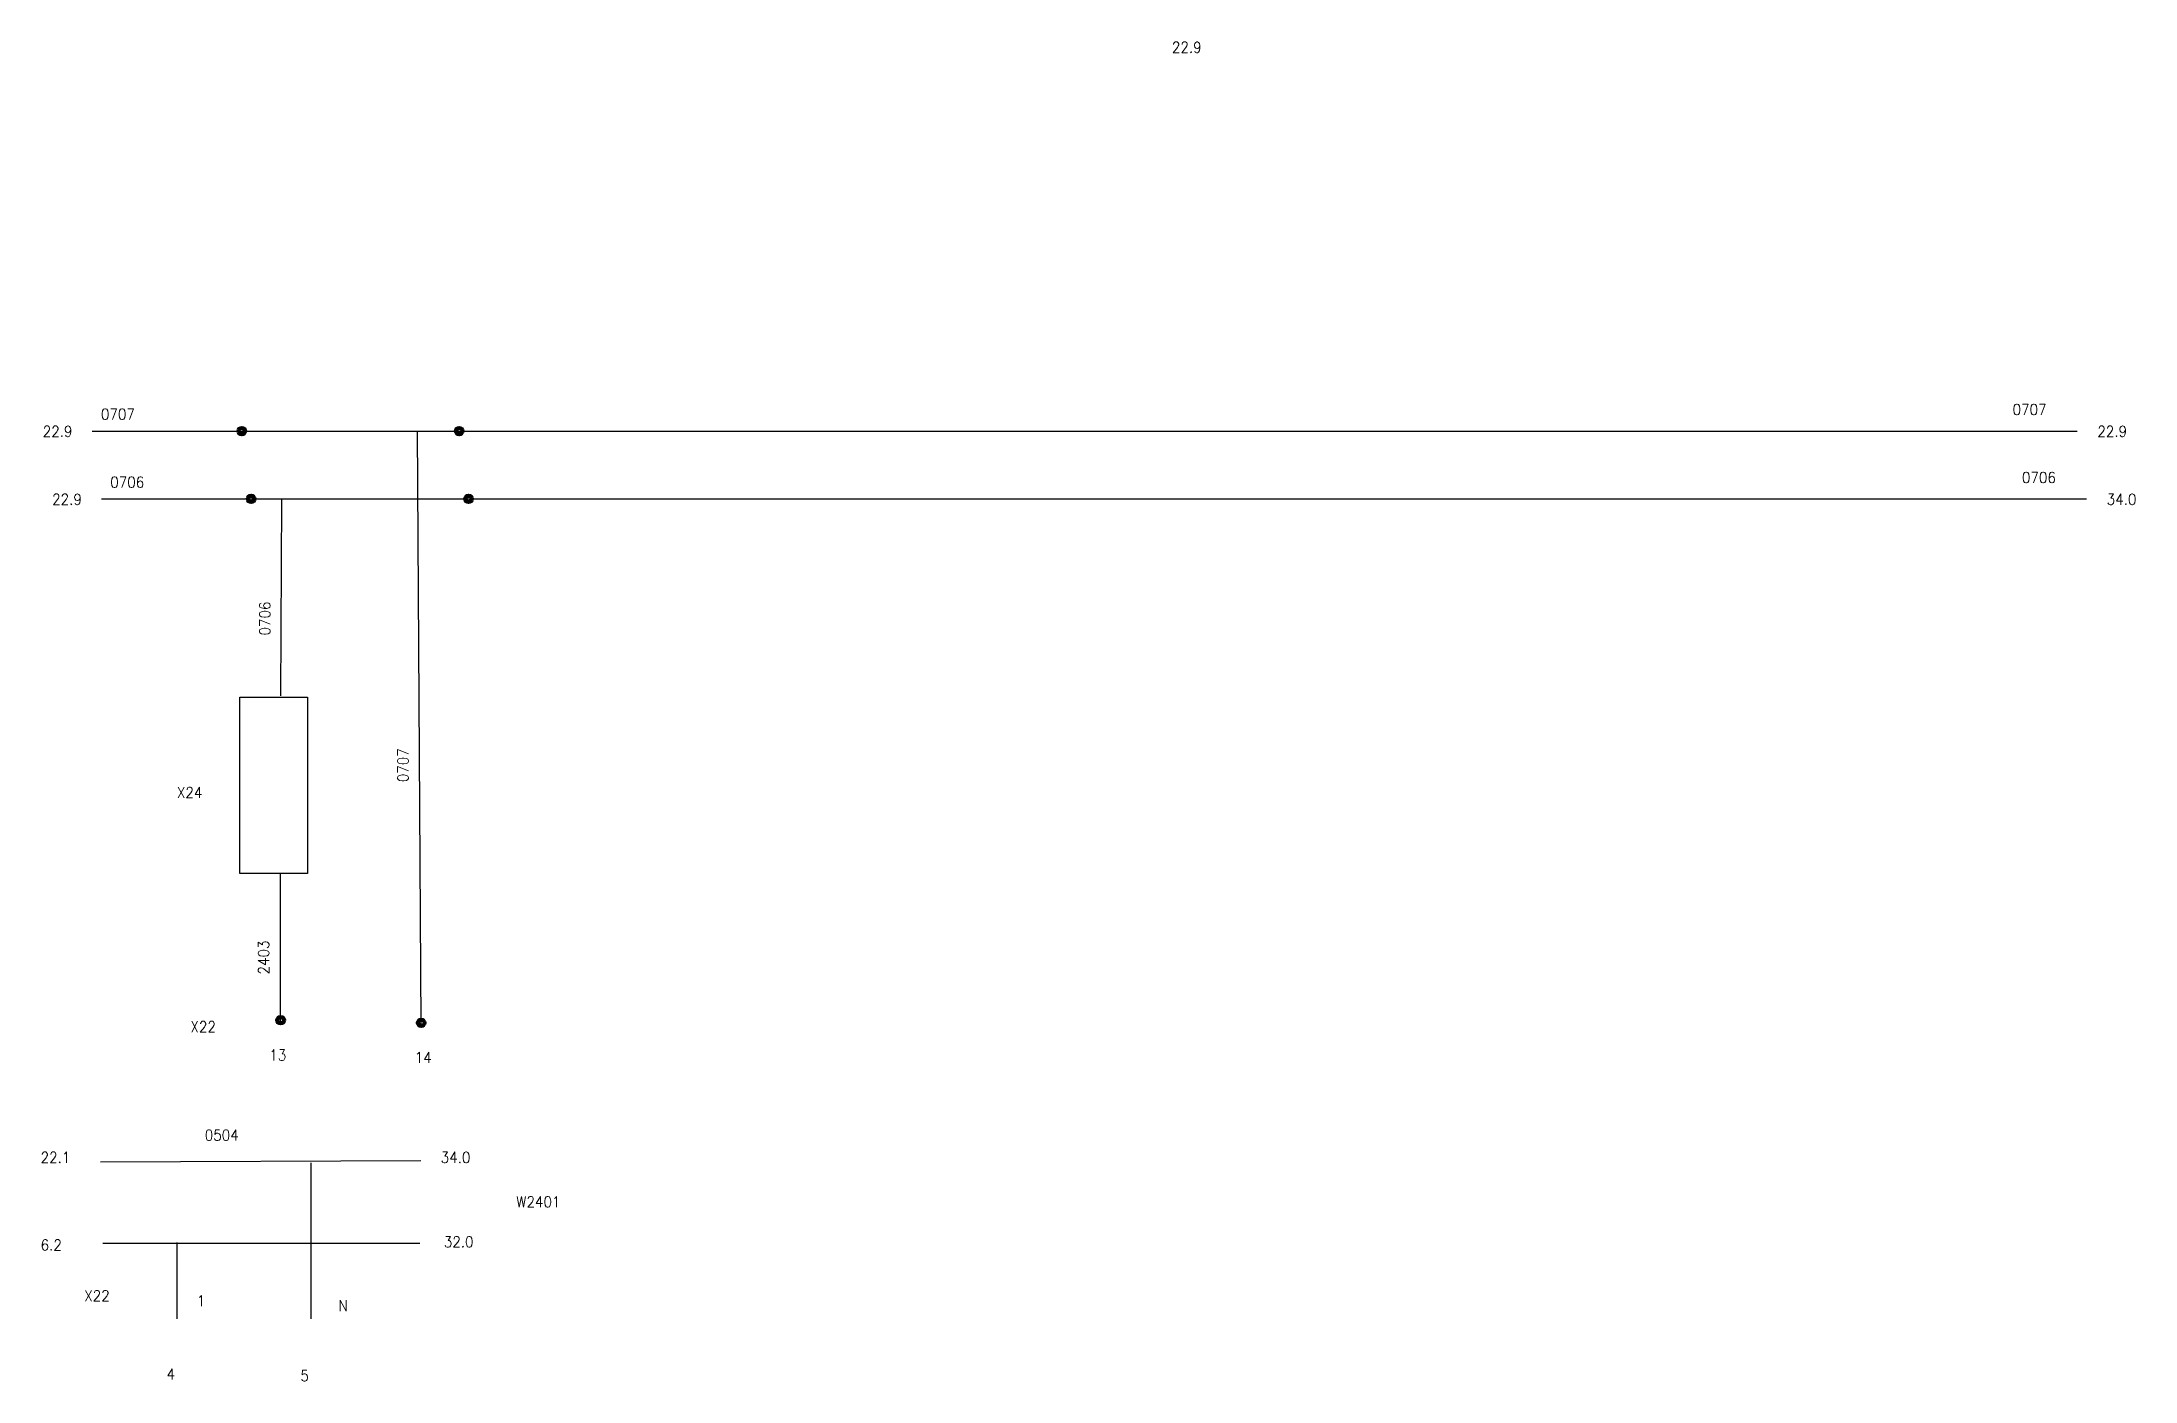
# Model space of a CAD drawing. Header units: millimetres. Extents: x 18 to 403, y 85 to 332.
import ezdxf

# ---------------------------------------------------------------- set-up
doc = ezdxf.new("R2010")
doc.units = ezdxf.units.MM
doc.layers.get('0').update_dxf_attribs({"linetype": 'CONTINUOUS'})
doc.styles.get("Standard").update_dxf_attribs({"font": 'standard'})

msp = doc.modelspace()

# ---------------------------------------------------------------- linework, layer by layer
at = {"linetype": 'CONTINUOUS', "lineweight": 25}
for p, q in [((27.5, 260), (55, 260)), ((55, 260), (75, 260)), ((55, 260), (55, 260)), ((75, 260), (95, 260)), ((95, 260), (270, 260)), ((270, 260), (392.5, 260)), ((29.22, 247.51), (56.72, 247.51)), ((56.72, 247.51), (76.72, 247.51)), ((56.72, 247.51), (56.72, 247.51)), ((76.72, 247.51), (96.72, 247.51)), ((96.72, 247.51), (271.72, 247.51)), ((271.72, 247.51), (394.22, 247.51)), ((62.16, 151.62), (62.16, 151.62)), ((88.01, 151.16), (88.01, 151.16))]:
    msp.add_line(p, q, dxfattribs=at)
for p, q in [((87.28, 260.02), (87.96, 150.98)), ((62.34, 247.33), (62.11, 211.28)), ((62.11, 151.43), (62.11, 178.64)), ((29.02, 125.59), (87.96, 125.82)), ((67.7, 125.43), (67.7, 96.71)), ((29.47, 110.63), (87.73, 110.63)), ((43.08, 110.78), (43.08, 96.71))]:
    msp.add_line(p, q)
msp.add_lwpolyline([(54.63, 211.05), (67.1, 211.05), (67.1, 178.64), (54.63, 178.64)], close=True)
at = {"lineweight": 40}
for centre, radius in [((55, 260), 0.8), ((55, 260), 0.6), ((55, 260), 0.4), ((95, 260), 0.8), ((95, 260), 0.6), ((95, 260), 0.4), ((56.72, 247.51), 0.8), ((56.72, 247.51), 0.6), ((56.72, 247.51), 0.4), ((96.72, 247.51), 0.8), ((96.72, 247.51), 0.6), ((96.72, 247.51), 0.4), ((62.16, 151.62), 0.8), ((62.16, 151.62), 0.6), ((62.16, 151.62), 0.4), ((88.01, 151.16), 0.8), ((88.01, 151.16), 0.6), ((88.01, 151.16), 0.4)]:
    msp.add_circle(centre, radius, dxfattribs=at)

# ---------------------------------------------------------------- texts
at = {"char_height": 2, "attachment_point": 1}
for s, insert, width in [('22.9', (226.04, 331.58), 4.6667), ('0707', (29.11, 264.09), 5.5556), ('0707', (380.62, 264.95), 5.5556), ('22.9', (18.41, 260.93), 4.6667), ('22.9', (396.2, 260.93), 4.6667), ('0706', (30.83, 251.6), 5.5556), ('0706', (382.34, 252.46), 5.5556), ('22.9', (20.14, 248.44), 4.6667), ('34.0', (397.92, 248.44), 4.8889), ('X24', (43.07, 194.51), 4.6667), ('X22', (45.57, 151.43), 4.4444), ('13', (60.07, 146.22), 2), ('14', (86.82, 145.77), 2.2222), ('0504', (48.2, 131.5), 5.7778), ('22.1', (18.02, 127.4), 4.2222), ('34.0', (91.58, 127.4), 4.8889), ('W2401', (105.49, 119.23), 8.1667), ('32.0', (92.16, 111.87), 4.6667), ('6.2', (18.02, 111.28), 3.1111), ('X22', (26.04, 101.94), 4.4444), ('1', (46.74, 101.03), 0.4444), ('N', (72.82, 100.15), 1.1111), ('4', (41.17, 87.54), 1.1111), ('5', (65.79, 87.25), 0.8889)]:
    msp.add_mtext(s, dxfattribs=dict(at, insert=insert, width=width))
at = {"char_height": 2, "attachment_point": 1, "rotation": 90}
for s, insert, width in [('0706', (58.26, 222.39), 5.5556), ('0707', (83.65, 195.41), 5.5556), ('2403', (58.03, 160.05), 5.7778)]:
    msp.add_mtext(s, dxfattribs=dict(at, insert=insert, width=width))

doc.saveas('drawing.dxf')
